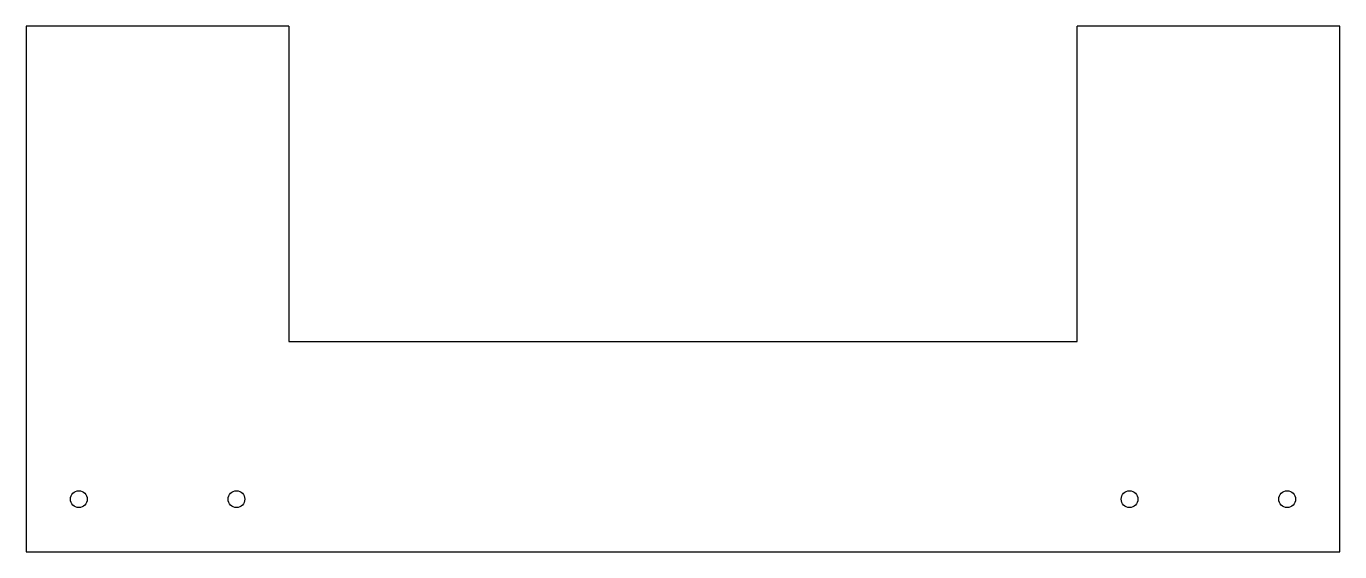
# Model space of a CAD drawing. Header units: millimetres. Extents: x -125 to 125, y -50 to 50.
import ezdxf

# ---------------------------------------------------------------- set-up
doc = ezdxf.new("R2010")
doc.units = ezdxf.units.MM

msp = doc.modelspace()

# ---------------------------------------------------------------- linework, layer by layer
at = {"color": 7, "linetype": 'Continuous', "lineweight": 25}
for p, q in [((-125, 50), (-125, -50)), ((-75, 50), (-125, 50)), ((-75, 50), (-75, -10)), ((75, -10), (75, 50)), ((125, 50), (75, 50)), ((125, -50), (125, 50)), ((-75, -10), (75, -10)), ((-125, -50), (125, -50))]:
    msp.add_line(p, q, dxfattribs=at)
for centre in [(-115, -40), (-85, -40), (85, -40), (115, -40)]:
    msp.add_circle(centre, 1.6, dxfattribs=at)

doc.saveas('drawing.dxf')
